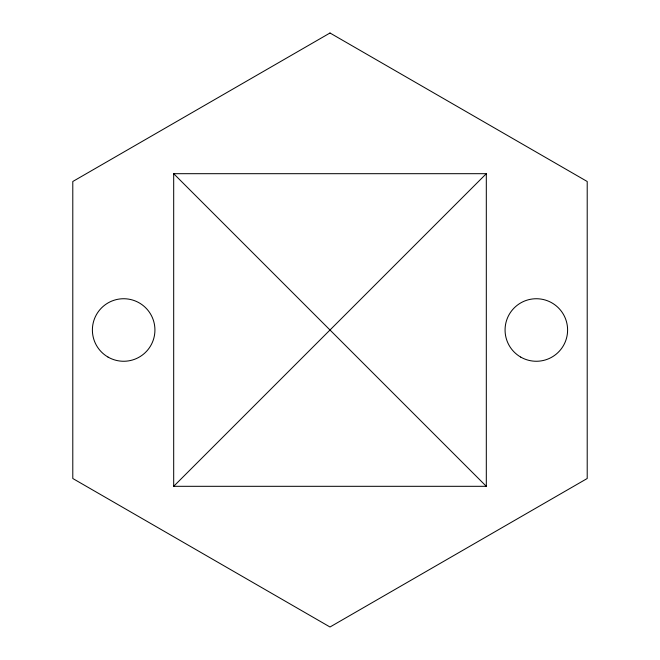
<?xml version="1.0" encoding="UTF-8"?>
<svg xmlns="http://www.w3.org/2000/svg" width="660" height="660" viewBox="0 0 660 660"><rect width="100%" height="100%" fill="white"/><g stroke="black" fill="none" stroke-linecap="round" stroke-linejoin="round"><path stroke-width="0.99" d="M173.687 486.313L486.313 173.687L173.687 173.687L173.687 486.313L486.313 486.313L486.313 173.687M173.687 173.687L486.313 486.313M330 33L72.79 181.5L72.79 478.5L330 627L587.21 478.5L587.21 181.5L330 33M108.034 357.076A31.259 31.259 0 0 0 154.927 330A31.259 31.259 0 0 0 108.034 302.923A31.259 31.259 0 0 0 108.034 357.076M520.707 357.076A31.259 31.259 0 0 0 567.6 330A31.259 31.259 0 0 0 520.707 302.923A31.259 31.259 0 0 0 520.707 357.076"/></g></svg>
